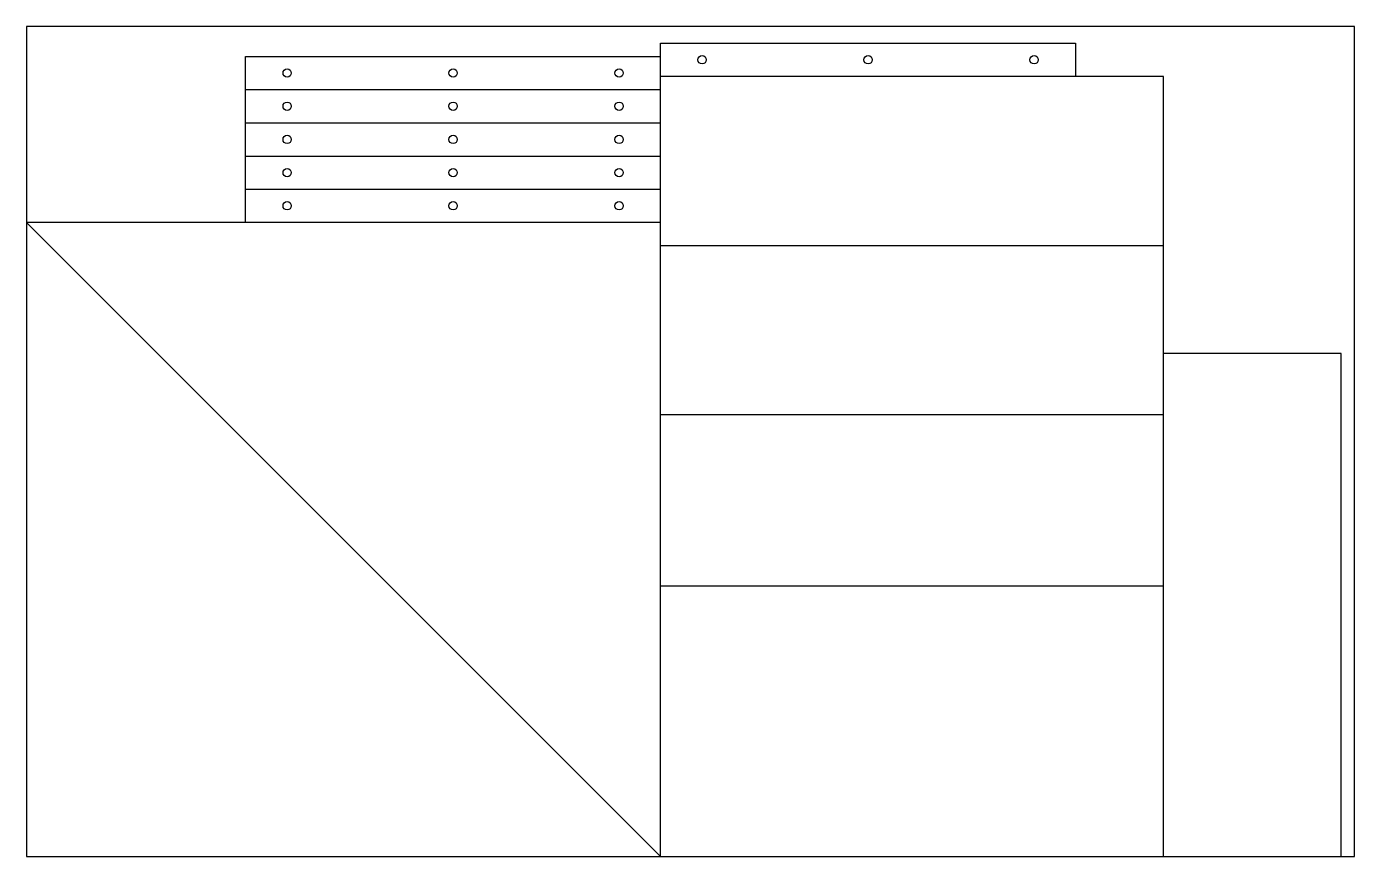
# Model space of a CAD drawing. Header units: millimetres. Extents: x -400 to 400, y -250 to 250.
import ezdxf

# ---------------------------------------------------------------- set-up
doc = ezdxf.new("R2010")
doc.units = ezdxf.units.MM

msp = doc.modelspace()

# ---------------------------------------------------------------- linework, layer by layer
at = {"color": 7, "linetype": 'Continuous', "lineweight": 25}
for p, q in [((400, 250), (-400, 250)), ((-400, 250), (-400, -250)), ((400, -250), (400, 250)), ((-18, -250), (-18, 240)), ((-18, 240), (232, 240)), ((232, 240), (232, 220)), ((-268, 232), (-18, 232)), ((-268, 132), (-268, 232)), ((285, 220), (-18, 220)), ((285, -250), (285, 220)), ((-268, 212), (-18, 212)), ((-268, 192), (-18, 192)), ((-268, 172), (-18, 172)), ((-268, 152), (-18, 152)), ((-400, 132), (-18, -250)), ((-18, 132), (-400, 132)), ((-18, 118), (285, 118)), ((392, 53), (285, 53)), ((392, -250), (392, 53)), ((285, 16), (-18, 16)), ((-18, -87), (285, -87)), ((-400, -250), (400, -250))]:
    msp.add_line(p, q, dxfattribs=at)
for centre in [(7, 230), (107, 230), (207, 230), (-243, 222), (-143, 222), (-43, 222), (-243, 202), (-143, 202), (-43, 202), (-243, 182), (-143, 182), (-43, 182), (-243, 162), (-143, 162), (-43, 162), (-243, 142), (-143, 142), (-43, 142)]:
    msp.add_circle(centre, 2.5, dxfattribs=at)

doc.saveas('drawing.dxf')
